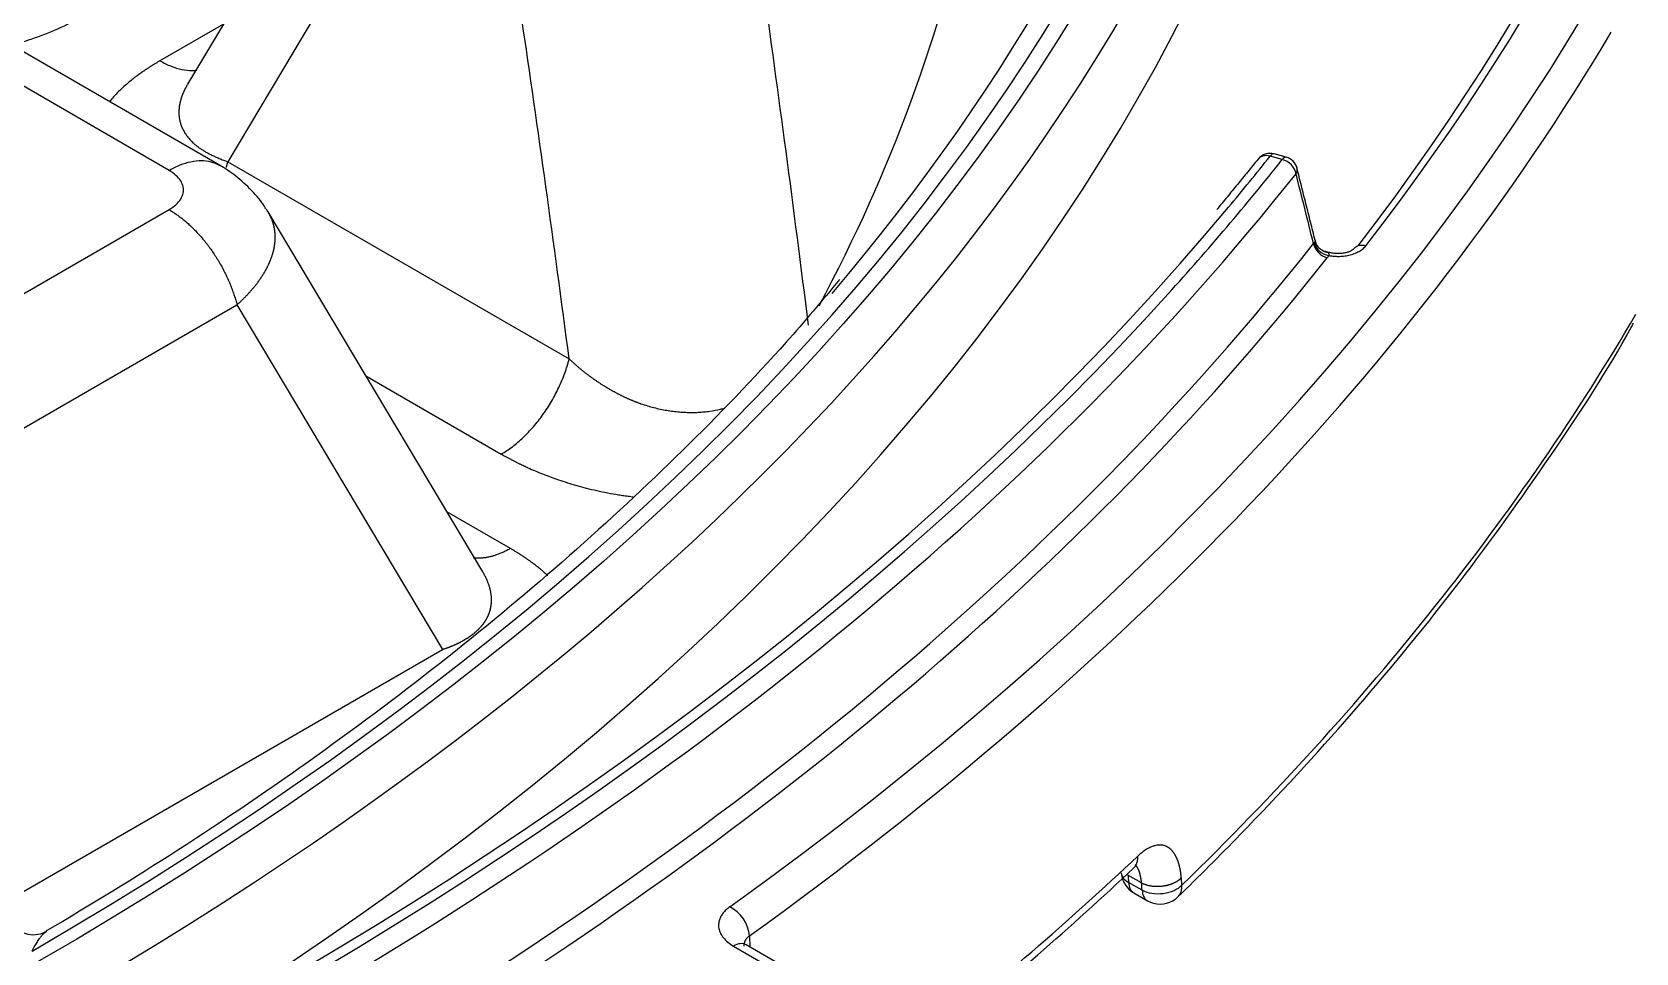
# Model space of a CAD drawing. Header units: millimetres. Extents: x -1286 to 291, y 5350 to 5880.
# Drawn here: x -702.78 to -671.07, y 5581.82 to 5600.02 of the extents above; entities that cross this region are included whole.
import ezdxf

# ---------------------------------------------------------------- set-up
doc = ezdxf.new("R2010")
doc.units = ezdxf.units.MM
doc.layers.add('粗实线层', color=7, linetype='Continuous', lineweight=35)

msp = doc.modelspace()

# ---------------------------------------------------------------- linework, layer by layer
at = {"layer": '粗实线层', "lineweight": 25}
for p, q in [((-695.464, 5606.108, 2078.952), (-699.707, 5598.992, 2078.952)), ((-694.848, 5604.271, 2078.952), (-698.911, 5597.459, 2078.952)), ((-698.998, 5600.181, 2078.952), (-700.255, 5599.455, 2078.952)), ((-700.076, 5597.288, 2078.952), (-704.468, 5599.824, 2078.952)), ((-699.001, 5597.347, 2078.952), (-703.534, 5599.964, 2078.952)), ((-677.982, 5597.549, 2078.952), (-678.224, 5597.614, 2078.952)), ((-698.911, 5597.459, 2078.952), (-692.162, 5593.562, 2078.952)), ((-678.061, 5597.504, 2078.952), (-678.303, 5597.569, 2078.952)), ((-704.468, 5593.976, 2078.952), (-700.076, 5596.512, 2078.952)), ((-693.872, 5589.349, 2078.952), (-698.117, 5596.466, 2078.952)), ((-677.133, 5595.666, 2078.952), (-677.211, 5595.687, 2078.952)), ((-703.125, 5592.094, 2078.952), (-698.732, 5594.63, 2078.952)), ((-698.732, 5594.63, 2078.952), (-694.669, 5587.817, 2078.952)), ((-696.184, 5593.226, 2078.952), (-693.506, 5591.679, 2078.952)), ((-693.325, 5589.813, 2078.952), (-694.582, 5590.539, 2078.952)), ((-703.124, 5582.935, 2078.952), (-694.669, 5587.817, 2078.952)), ((-680.844, 5583.202, 2078.952), (-681.112, 5583.357, 2078.952)), ((-680.832, 5583.057, 2078.952), (-681.1, 5583.212, 2078.952)), ((-680.996, 5583.003, 2078.952), (-680.728, 5582.848, 2078.952)), ((-680.046, 5583.157, 2078.952), (-680.057, 5583.302, 2078.952)), ((-688.597, 5582.157, 2078.952), (-688.587, 5581.933, 2078.952)), ((-688.915, 5581.952, 2078.952), (-681.796, 5577.842, 2078.952)), ((-681.544, 5577.867, 2078.952), (-688.664, 5581.977, 2078.952))]:
    msp.add_line(p, q, dxfattribs=at)
for centre, radius, start, end in [((-678.303, 5597.323, 2078.952), 0.301, 74.9319, 141.5298), ((-678.061, 5597.257, 2078.952), 0.301, 14.1424, 74.9319), ((-680.745, 5583.438, 2078.952), 0.502, 184.6361, 240), ((-680.477, 5583.283, 2078.952), 0.502, 240, 300), ((-680.477, 5583.283, 2078.952), 0.502, 300, 314.207)]:
    msp.add_arc(centre, radius, start, end, dxfattribs=at)
for centre, major_axis, ratio, start_param, end_param in [((-768.103, 5619.466, 2078.952), (101.531, 0), 0.57735, 5.605815, 8.437063), ((-768.103, 5619.233, 2078.952), (-100.141, 0), 0.57735, 2.724204, 3.887194), ((-768.103, 5619.466, 2078.952), (-100.442, 0), 0.57735, 2.72115, 3.785475), ((-763.839, 5617.004, 2078.952), (-86.224, 0), 0.57735, 2.357601, 3.925584), ((-763.839, 5616.564, 2078.952), (-85.581, 0), 0.57735, 2.686616, 3.253022), ((-763.839, 5614.543, 2078.952), (-87.342, 0), 0.57735, 2.365166, 3.178643), ((-763.839, 5616.499, 2078.952), (-87.216, 0), 0.57735, 0.222033, 2.916833), ((-763.839, 5608.264, 2078.952), (-80.184, 0), 0.57735, 2.842202, 3.023301), ((-768.103, 5619.077, 2078.952), (102.032, 0), 0.57735, 5.605815, 5.953798), ((-678.303, 5597.323, 2078.952), (0.236, -0.188), 0.74213, 2.103591, 3.142592), ((-678.303, 5597.323, 2078.952), (-0.078, -0.291), 0.345066, 3.141581, 3.804147), ((-768.103, 5621.353, 2078.952), (-99.066, 0), 0.57735, 2.659729, 2.711466), ((-768.103, 5621.353, 2078.952), (98.799, 0), 0.57735, 5.833534, 5.853075), ((-678.061, 5597.257, 2078.952), (-0.078, -0.291), 0.345066, 3.141581, 3.804147), ((-678.061, 5597.257, 2078.952), (-0.236, 0.188), 0.742124, 3.814035, 5.2452), ((-678.061, 5597.257, 2078.952), (-0.292, -0.074), 0.632458, 2.572344, 3.141619), ((-768.103, 5621.142, 2078.952), (-99.365, 0), 0.57735, 2.000923, 2.711466), ((-768.103, 5621.353, 2078.952), (98.799, 0), 0.57735, 5.142499, 5.833534), ((-768.103, 5619.678, 2078.952), (-99.617, 0), 0.57735, 1.998081, 2.714308), ((-677.171, 5595.807, 2078.952), (-0.237, 0.187), 0.743089, 0.669799, 2.100897), ((-677.142, 5595.851, 2078.952), (-0.267, 0.14), 0.781703, 0.546716, 1.958573), ((-676.409, 5595.55, 2078.952), (-0.238, 0.185), 0.745387, 5.235899, 6.163971), ((-768.103, 5619.466, 2078.952), (-99.915, 0), 0.57735, 2.387742, 2.714308), ((-677.212, 5595.375, 2078.952), (0.078, 0.291), 0.345066, 6.283176, 6.538115), ((-768.103, 5621.353, 2078.952), (-99.066, 0), 0.57735, 2.000923, 2.659729), ((-768.103, 5613.333, 2078.952), (102.401, 0), 0.57735, 5.747517, 5.958034), ((-768.103, 5614.646, 2078.952), (102.317, 0), 0.57735, 5.656405, 5.732402), ((-680.745, 5583.438, 2078.952), (0.501, 0.041), 0.58284, 3.17756, 3.878972), ((-680.745, 5583.438, 2078.952), (0.251, 0.435), 0.57735, 2.408554, 3.141604), ((-680.477, 5583.283, 2078.952), (-0.501, -0.041), 0.582817, 0.73736, 2.560015), ((-680.477, 5583.283, 2078.952), (-0.251, -0.435), 0.57735, 5.550147, 6.283197), ((-680.477, 5583.283, 2078.952), (0.35, -0.36), 0.702128, 6.28316, 6.960777), ((-688.988, 5582.317, 2078.952), (0.293, -0.408), 0.636233, 0.777584, 2.296022), ((-688.915, 5581.542, 2078.952), (0.251, 0.435), 0.57735, 6.283185, 7.068583)]:
    msp.add_ellipse(centre, major_axis=major_axis, ratio=ratio, start_param=start_param, end_param=end_param, dxfattribs=at)
msp.add_ellipse((-763.839, 5617.004, 2078.952), major_axis=(-86.564, 0), ratio=0.57735, dxfattribs=at)
for points, knots in [([(-687.43, 5594.227, 2078.952), (-687.575, 5595.386, 2078.952), (-687.871, 5597.68, 2078.952), (-688.331, 5601.038, 2078.952), (-688.648, 5603.229, 2078.952), (-688.81, 5604.313, 2078.952)], [0, 0, 0, 0, 0.333334, 0.666669, 1, 1, 1, 1]), ([(-701.781, 5600.336, 2078.952), (-702.102, 5600.15, 2078.952), (-702.566, 5599.946, 2078.952), (-703.066, 5599.795, 2078.952), (-703.197, 5599.76, 2078.952)], [0, 0, 0, 0, 0.742494, 1, 1, 1, 1]), ([(-700.255, 5599.455, 2078.952), (-700.264, 5599.45, 2078.952), (-700.281, 5599.44, 2078.952), (-700.306, 5599.425, 2078.952), (-700.331, 5599.411, 2078.952), (-700.355, 5599.396, 2078.952), (-700.378, 5599.382, 2078.952), (-700.4, 5599.368, 2078.952), (-700.422, 5599.355, 2078.952), (-700.442, 5599.341, 2078.952), (-700.462, 5599.328, 2078.952), (-700.482, 5599.316, 2078.952), (-700.5, 5599.303, 2078.952), (-700.518, 5599.291, 2078.952), (-700.536, 5599.28, 2078.952), (-700.552, 5599.269, 2078.952), (-700.568, 5599.258, 2078.952), (-700.583, 5599.247, 2078.952), (-700.598, 5599.237, 2078.952), (-700.612, 5599.227, 2078.952), (-700.625, 5599.218, 2078.952), (-700.657, 5599.195, 2078.952), (-700.71, 5599.157, 2078.952), (-700.788, 5599.097, 2078.952), (-700.876, 5599.026, 2078.952), (-700.974, 5598.941, 2078.952), (-701.075, 5598.846, 2078.952), (-701.171, 5598.745, 2078.952), (-701.229, 5598.677, 2078.952), (-701.256, 5598.644, 2078.952)], [0, 0, 0, 0, 0.021449, 0.042388, 0.062815, 0.082731, 0.102135, 0.121027, 0.139407, 0.157273, 0.174627, 0.191467, 0.207794, 0.223607, 0.238906, 0.253692, 0.267963, 0.28172, 0.294962, 0.30769, 0.319903, 0.331602, 0.393399, 0.467919, 0.555186, 0.65522, 0.77393, 0.891029, 1, 1, 1, 1]), ([(-700.255, 5599.455, 2078.952), (-700.182, 5599.413, 2078.952), (-700.108, 5599.377, 2078.952), (-699.963, 5599.32, 2078.952), (-699.892, 5599.298, 2078.952), (-699.752, 5599.269, 2078.952), (-699.684, 5599.261, 2078.952), (-699.587, 5599.262, 2078.952), (-699.557, 5599.263, 2078.952), (-699.527, 5599.267, 2078.952)], [0, 0, 0, 0, 0.287925, 0.287925, 0.57585, 0.57585, 0.863775, 0.863775, 1, 1, 1, 1]), ([(-699.71, 5598.988, 2078.952), (-699.712, 5598.985, 2078.952), (-699.716, 5598.977, 2078.952), (-699.724, 5598.964, 2078.952), (-699.732, 5598.95, 2078.952), (-699.74, 5598.936, 2078.952), (-699.747, 5598.922, 2078.952), (-699.755, 5598.908, 2078.952), (-699.762, 5598.894, 2078.952), (-699.769, 5598.88, 2078.952), (-699.776, 5598.866, 2078.952), (-699.782, 5598.851, 2078.952), (-699.789, 5598.838, 2078.952), (-699.795, 5598.824, 2078.952), (-699.801, 5598.81, 2078.952), (-699.806, 5598.796, 2078.952), (-699.812, 5598.782, 2078.952), (-699.817, 5598.768, 2078.952), (-699.822, 5598.754, 2078.952), (-699.827, 5598.741, 2078.952), (-699.832, 5598.727, 2078.952), (-699.836, 5598.713, 2078.952), (-699.84, 5598.7, 2078.952), (-699.844, 5598.686, 2078.952), (-699.848, 5598.672, 2078.952), (-699.852, 5598.659, 2078.952), (-699.855, 5598.645, 2078.952), (-699.858, 5598.632, 2078.952), (-699.861, 5598.619, 2078.952), (-699.864, 5598.605, 2078.952), (-699.866, 5598.592, 2078.952), (-699.869, 5598.579, 2078.952), (-699.871, 5598.566, 2078.952), (-699.873, 5598.552, 2078.952), (-699.875, 5598.539, 2078.952), (-699.876, 5598.526, 2078.952), (-699.877, 5598.513, 2078.952), (-699.878, 5598.5, 2078.952), (-699.879, 5598.487, 2078.952), (-699.88, 5598.475, 2078.952), (-699.88, 5598.462, 2078.952), (-699.881, 5598.449, 2078.952), (-699.881, 5598.417, 2078.952), (-699.878, 5598.365, 2078.952), (-699.868, 5598.294, 2078.952), (-699.852, 5598.225, 2078.952), (-699.828, 5598.157, 2078.952), (-699.798, 5598.091, 2078.952), (-699.761, 5598.026, 2078.952), (-699.718, 5597.962, 2078.952), (-699.668, 5597.901, 2078.952), (-699.625, 5597.856, 2078.952), (-699.593, 5597.826, 2078.952), (-699.574, 5597.809, 2078.952), (-699.555, 5597.793, 2078.952), (-699.535, 5597.777, 2078.952), (-699.513, 5597.76, 2078.952), (-699.49, 5597.743, 2078.952), (-699.467, 5597.727, 2078.952), (-699.442, 5597.71, 2078.952), (-699.416, 5597.693, 2078.952), (-699.388, 5597.677, 2078.952), (-699.36, 5597.66, 2078.952), (-699.33, 5597.643, 2078.952), (-699.299, 5597.626, 2078.952), (-699.266, 5597.609, 2078.952), (-699.233, 5597.592, 2078.952), (-699.197, 5597.575, 2078.952), (-699.161, 5597.559, 2078.952), (-699.123, 5597.542, 2078.952), (-699.084, 5597.525, 2078.952), (-699.043, 5597.508, 2078.952), (-699, 5597.492, 2078.952), (-698.956, 5597.475, 2078.952), (-698.926, 5597.464, 2078.952), (-698.911, 5597.459, 2078.952)], [0, 0, 0, 0, 0.004763, 0.012015, 0.019249, 0.026468, 0.03367, 0.040856, 0.048027, 0.055183, 0.062323, 0.069449, 0.07656, 0.083656, 0.090738, 0.097806, 0.10486, 0.111901, 0.118929, 0.125943, 0.132945, 0.139934, 0.14691, 0.153875, 0.160828, 0.167769, 0.174698, 0.181617, 0.188525, 0.195422, 0.202309, 0.209185, 0.216052, 0.222909, 0.229757, 0.236595, 0.243425, 0.250246, 0.257059, 0.263864, 0.270661, 0.27745, 0.284232, 0.322869, 0.361725, 0.400842, 0.440264, 0.480035, 0.520194, 0.560781, 0.601837, 0.643398, 0.655217, 0.667363, 0.679836, 0.692639, 0.705773, 0.719239, 0.733039, 0.747174, 0.761644, 0.776452, 0.791598, 0.807083, 0.822907, 0.839073, 0.855579, 0.872428, 0.88962, 0.907155, 0.925034, 0.943257, 0.961826, 0.98074, 1, 1, 1, 1]), ([(-700.076, 5597.288, 2078.952), (-700.003, 5597.33, 2078.952), (-699.929, 5597.366, 2078.952), (-699.784, 5597.424, 2078.952), (-699.713, 5597.446, 2078.952), (-699.573, 5597.475, 2078.952), (-699.505, 5597.482, 2078.952), (-699.374, 5597.482, 2078.952), (-699.311, 5597.474, 2078.952), (-699.191, 5597.445, 2078.952), (-699.135, 5597.423, 2078.952), (-699.077, 5597.391, 2078.952), (-699.071, 5597.388, 2078.952), (-699.066, 5597.384, 2078.952)], [0, 0, 0, 0, 0.195838, 0.195838, 0.391677, 0.391677, 0.587515, 0.587515, 0.783354, 0.783354, 0.979192, 0.979192, 1, 1, 1, 1]), ([(-698.163, 5596.531, 2078.952), (-698.169, 5596.542, 2078.952), (-698.241, 5596.672, 2078.952), (-698.437, 5596.894, 2078.952), (-698.742, 5597.178, 2078.952), (-698.971, 5597.33, 2078.952), (-699.089, 5597.398, 2078.952)], [0, 0, 0, 0, 0.030831, 0.365963, 0.689677, 1, 1, 1, 1]), ([(-698.732, 5594.63, 2078.952), (-698.726, 5594.635, 2078.952), (-698.715, 5594.646, 2078.952), (-698.697, 5594.662, 2078.952), (-698.68, 5594.678, 2078.952), (-698.663, 5594.694, 2078.952), (-698.646, 5594.71, 2078.952), (-698.63, 5594.726, 2078.952), (-698.613, 5594.742, 2078.952), (-698.597, 5594.759, 2078.952), (-698.581, 5594.775, 2078.952), (-698.565, 5594.791, 2078.952), (-698.549, 5594.808, 2078.952), (-698.533, 5594.824, 2078.952), (-698.518, 5594.841, 2078.952), (-698.503, 5594.857, 2078.952), (-698.487, 5594.874, 2078.952), (-698.473, 5594.89, 2078.952), (-698.458, 5594.907, 2078.952), (-698.443, 5594.923, 2078.952), (-698.429, 5594.94, 2078.952), (-698.415, 5594.957, 2078.952), (-698.401, 5594.973, 2078.952), (-698.388, 5594.99, 2078.952), (-698.374, 5595.007, 2078.952), (-698.361, 5595.023, 2078.952), (-698.348, 5595.04, 2078.952), (-698.335, 5595.057, 2078.952), (-698.322, 5595.074, 2078.952), (-698.31, 5595.091, 2078.952), (-698.298, 5595.107, 2078.952), (-698.286, 5595.124, 2078.952), (-698.274, 5595.141, 2078.952), (-698.262, 5595.158, 2078.952), (-698.251, 5595.175, 2078.952), (-698.24, 5595.192, 2078.952), (-698.229, 5595.209, 2078.952), (-698.218, 5595.225, 2078.952), (-698.207, 5595.242, 2078.952), (-698.197, 5595.259, 2078.952), (-698.187, 5595.276, 2078.952), (-698.177, 5595.293, 2078.952), (-698.167, 5595.31, 2078.952), (-698.158, 5595.327, 2078.952), (-698.149, 5595.344, 2078.952), (-698.14, 5595.361, 2078.952), (-698.131, 5595.378, 2078.952), (-698.123, 5595.395, 2078.952), (-698.114, 5595.412, 2078.952), (-698.106, 5595.429, 2078.952), (-698.099, 5595.445, 2078.952), (-698.091, 5595.462, 2078.952), (-698.084, 5595.479, 2078.952), (-698.076, 5595.496, 2078.952), (-698.07, 5595.513, 2078.952), (-698.063, 5595.53, 2078.952), (-698.057, 5595.547, 2078.952), (-698.05, 5595.563, 2078.952), (-698.044, 5595.58, 2078.952), (-698.039, 5595.597, 2078.952), (-698.033, 5595.614, 2078.952), (-698.028, 5595.631, 2078.952), (-698.023, 5595.647, 2078.952), (-698.018, 5595.664, 2078.952), (-698.014, 5595.681, 2078.952), (-698.01, 5595.697, 2078.952), (-698.006, 5595.714, 2078.952), (-698.002, 5595.73, 2078.952), (-697.999, 5595.747, 2078.952), (-697.995, 5595.764, 2078.952), (-697.992, 5595.78, 2078.952), (-697.99, 5595.796, 2078.952), (-697.987, 5595.813, 2078.952), (-697.985, 5595.829, 2078.952), (-697.983, 5595.846, 2078.952), (-697.981, 5595.862, 2078.952), (-697.98, 5595.878, 2078.952), (-697.978, 5595.894, 2078.952), (-697.977, 5595.91, 2078.952), (-697.977, 5595.927, 2078.952), (-697.976, 5595.943, 2078.952), (-697.976, 5595.959, 2078.952), (-697.976, 5595.975, 2078.952), (-697.976, 5595.99, 2078.952), (-697.977, 5596.006, 2078.952), (-697.977, 5596.022, 2078.952), (-697.978, 5596.038, 2078.952), (-697.98, 5596.054, 2078.952), (-697.981, 5596.069, 2078.952), (-697.983, 5596.085, 2078.952), (-697.985, 5596.1, 2078.952), (-697.987, 5596.116, 2078.952), (-697.99, 5596.131, 2078.952), (-697.992, 5596.146, 2078.952), (-697.995, 5596.161, 2078.952), (-697.999, 5596.177, 2078.952), (-698.002, 5596.192, 2078.952), (-698.006, 5596.207, 2078.952), (-698.01, 5596.222, 2078.952), (-698.014, 5596.236, 2078.952), (-698.019, 5596.251, 2078.952), (-698.023, 5596.266, 2078.952), (-698.028, 5596.28, 2078.952), (-698.033, 5596.295, 2078.952), (-698.039, 5596.309, 2078.952), (-698.045, 5596.324, 2078.952), (-698.051, 5596.338, 2078.952), (-698.057, 5596.352, 2078.952), (-698.063, 5596.366, 2078.952), (-698.07, 5596.38, 2078.952), (-698.077, 5596.394, 2078.952), (-698.084, 5596.408, 2078.952), (-698.091, 5596.421, 2078.952), (-698.099, 5596.435, 2078.952), (-698.106, 5596.449, 2078.952), (-698.114, 5596.462, 2078.952), (-698.123, 5596.475, 2078.952), (-698.131, 5596.488, 2078.952), (-698.14, 5596.502, 2078.952), (-698.148, 5596.513, 2078.952), (-698.153, 5596.521, 2078.952), (-698.155, 5596.524, 2078.952)], [0, 0, 0, 0, 0.008369, 0.016738, 0.025109, 0.03348, 0.041852, 0.050226, 0.0586, 0.066975, 0.075351, 0.083727, 0.092105, 0.100484, 0.108863, 0.117244, 0.125626, 0.13401, 0.142395, 0.150781, 0.159168, 0.167556, 0.175946, 0.184336, 0.192728, 0.201121, 0.209515, 0.217909, 0.226305, 0.234702, 0.2431, 0.251499, 0.259899, 0.268301, 0.276703, 0.285107, 0.293513, 0.301919, 0.310328, 0.318738, 0.32715, 0.335564, 0.34398, 0.352399, 0.360819, 0.369242, 0.377667, 0.386093, 0.394522, 0.402952, 0.411384, 0.419817, 0.428251, 0.436687, 0.445124, 0.453563, 0.462002, 0.470443, 0.478884, 0.487327, 0.49577, 0.504215, 0.51266, 0.521106, 0.529553, 0.538001, 0.54645, 0.5549, 0.563351, 0.571803, 0.580256, 0.588709, 0.597164, 0.605619, 0.614075, 0.622531, 0.630988, 0.639445, 0.647902, 0.65636, 0.664817, 0.673275, 0.681733, 0.69019, 0.698648, 0.707105, 0.715562, 0.724018, 0.732474, 0.740929, 0.749384, 0.757838, 0.766291, 0.774744, 0.783195, 0.791646, 0.800096, 0.808545, 0.816993, 0.825441, 0.833888, 0.842333, 0.850778, 0.859222, 0.867665, 0.876107, 0.884548, 0.892988, 0.901427, 0.909864, 0.9183, 0.926734, 0.935167, 0.943598, 0.952028, 0.960455, 0.968881, 0.977304, 0.985726, 0.994145, 1, 1, 1, 1]), ([(-677.427, 5595.862, 2078.952), (-677.427, 5595.863, 2078.952), (-677.425, 5595.865, 2078.952), (-677.424, 5595.867, 2078.952), (-677.422, 5595.869, 2078.952), (-677.42, 5595.872, 2078.952), (-677.419, 5595.874, 2078.952), (-677.417, 5595.875, 2078.952), (-677.415, 5595.877, 2078.952), (-677.414, 5595.879, 2078.952), (-677.413, 5595.88, 2078.952), (-677.412, 5595.881, 2078.952), (-677.41, 5595.882, 2078.952), (-677.409, 5595.883, 2078.952), (-677.408, 5595.884, 2078.952), (-677.407, 5595.884, 2078.952), (-677.407, 5595.885, 2078.952), (-677.406, 5595.885, 2078.952), (-677.405, 5595.885, 2078.952), (-677.405, 5595.885, 2078.952), (-677.405, 5595.884, 2078.952), (-677.404, 5595.884, 2078.952)], [0, 0, 0, 0, 0.043102, 0.087116, 0.132077, 0.17802, 0.224974, 0.272965, 0.32202, 0.37216, 0.423407, 0.475777, 0.529289, 0.583957, 0.639795, 0.696814, 0.755027, 0.814444, 0.875072, 0.936922, 1, 1, 1, 1]), ([(-677.404, 5595.884, 2078.952), (-677.404, 5595.884, 2078.952), (-677.404, 5595.884, 2078.952), (-677.404, 5595.883, 2078.952), (-677.404, 5595.882, 2078.952), (-677.404, 5595.881, 2078.952), (-677.404, 5595.879, 2078.952), (-677.405, 5595.878, 2078.952), (-677.405, 5595.876, 2078.952), (-677.406, 5595.875, 2078.952), (-677.406, 5595.873, 2078.952), (-677.407, 5595.871, 2078.952), (-677.408, 5595.87, 2078.952), (-677.408, 5595.868, 2078.952), (-677.409, 5595.866, 2078.952), (-677.41, 5595.865, 2078.952), (-677.41, 5595.865, 2078.952)], [0, 0, 0, 0, 0.085478, 0.168871, 0.250215, 0.329548, 0.406905, 0.482324, 0.555843, 0.627498, 0.697326, 0.765363, 0.831732, 0.896844, 0.960724, 1, 1, 1, 1]), ([(-677.161, 5595.663, 2078.952), (-677.188, 5595.667, 2078.952), (-677.215, 5595.675, 2078.952), (-677.268, 5595.699, 2078.952), (-677.293, 5595.716, 2078.952), (-677.338, 5595.755, 2078.952), (-677.357, 5595.779, 2078.952), (-677.387, 5595.83, 2078.952), (-677.398, 5595.857, 2078.952), (-677.404, 5595.884, 2078.952)], [0, 0, 0, 0, 0.25, 0.25, 0.5, 0.5, 0.75, 0.75, 1, 1, 1, 1]), ([(-677.161, 5595.663, 2078.952), (-677.168, 5595.669, 2078.952), (-677.184, 5595.678, 2078.952), (-677.206, 5595.686, 2078.952), (-677.218, 5595.689, 2078.952)], [0, 0, 0, 0, 0.52147, 1, 1, 1, 1]), ([(-676.628, 5595.757, 2078.952), (-676.643, 5595.735, 2078.952), (-676.679, 5595.705, 2078.952), (-676.752, 5595.673, 2078.952), (-676.819, 5595.655, 2078.952), (-676.895, 5595.644, 2078.952), (-676.976, 5595.642, 2078.952), (-677.059, 5595.649, 2078.952), (-677.111, 5595.66, 2078.952), (-677.137, 5595.667, 2078.952)], [0, 0, 0, 0, 0.238541, 0.361458, 0.486219, 0.612647, 0.740559, 0.869753, 1, 1, 1, 1]), ([(-677.142, 5595.605, 2078.952), (-677.136, 5595.617, 2078.952), (-677.134, 5595.628, 2078.952), (-677.14, 5595.647, 2078.952), (-677.148, 5595.655, 2078.952), (-677.161, 5595.663, 2078.952)], [0, 0, 0, 0, 0.5, 0.5, 1, 1, 1, 1]), ([(-686.82, 5595.128, 2078.952), (-687.157, 5594.712, 2078.952), (-688.127, 5593.568, 2078.952), (-689.895, 5591.742, 2078.952), (-692.126, 5589.661, 2078.952), (-694.54, 5587.647, 2078.952), (-697.125, 5585.703, 2078.952), (-699.779, 5583.898, 2078.952), (-701.617, 5582.768, 2078.952), (-702.51, 5582.245, 2078.952)], [0, 0, 0, 0, 0.087384, 0.242249, 0.397044, 0.551789, 0.706502, 0.861197, 1, 1, 1, 1]), ([(-680.127, 5582.923, 2078.952), (-679.707, 5583.331, 2078.952), (-678.515, 5584.523, 2078.952), (-676.662, 5586.535, 2078.952), (-674.647, 5588.979, 2078.952), (-672.847, 5591.479, 2078.952), (-671.677, 5593.244, 2078.952), (-671.162, 5594.185, 2078.952), (-671.118, 5594.265, 2078.952)], [0, 0, 0, 0, 0.11409, 0.330633, 0.54715, 0.763597, 0.979954, 1, 1, 1, 1]), ([(-693.506, 5591.679, 2078.952), (-693.433, 5591.722, 2078.952), (-693.359, 5591.771, 2078.952), (-693.214, 5591.881, 2078.952), (-693.143, 5591.942, 2078.952), (-693.003, 5592.074, 2078.952), (-692.935, 5592.145, 2078.952), (-692.803, 5592.297, 2078.952), (-692.74, 5592.377, 2078.952), (-692.621, 5592.545, 2078.952), (-692.565, 5592.632, 2078.952), (-692.46, 5592.811, 2078.952), (-692.411, 5592.903, 2078.952), (-692.323, 5593.089, 2078.952), (-692.284, 5593.184, 2078.952), (-692.215, 5593.373, 2078.952), (-692.186, 5593.468, 2078.952), (-692.162, 5593.562, 2078.952)], [0, 0, 0, 0, 0.125, 0.125, 0.25, 0.25, 0.375, 0.375, 0.5, 0.5, 0.625, 0.625, 0.75, 0.75, 0.875, 0.875, 1, 1, 1, 1]), ([(-692.162, 5593.562, 2078.952), (-692.155, 5593.555, 2078.952), (-692.141, 5593.542, 2078.952), (-692.119, 5593.521, 2078.952), (-692.097, 5593.501, 2078.952), (-692.076, 5593.481, 2078.952), (-692.054, 5593.462, 2078.952), (-692.032, 5593.442, 2078.952), (-692.01, 5593.423, 2078.952), (-691.988, 5593.404, 2078.952), (-691.966, 5593.385, 2078.952), (-691.944, 5593.367, 2078.952), (-691.922, 5593.348, 2078.952), (-691.899, 5593.33, 2078.952), (-691.877, 5593.312, 2078.952), (-691.855, 5593.295, 2078.952), (-691.832, 5593.277, 2078.952), (-691.81, 5593.26, 2078.952), (-691.788, 5593.243, 2078.952), (-691.765, 5593.227, 2078.952), (-691.743, 5593.21, 2078.952), (-691.72, 5593.194, 2078.952), (-691.698, 5593.178, 2078.952), (-691.676, 5593.162, 2078.952), (-691.653, 5593.146, 2078.952), (-691.631, 5593.131, 2078.952), (-691.608, 5593.116, 2078.952), (-691.586, 5593.101, 2078.952), (-691.563, 5593.086, 2078.952), (-691.541, 5593.071, 2078.952), (-691.519, 5593.057, 2078.952), (-691.496, 5593.043, 2078.952), (-691.474, 5593.029, 2078.952), (-691.452, 5593.015, 2078.952), (-691.43, 5593.002, 2078.952), (-691.408, 5592.989, 2078.952), (-691.385, 5592.976, 2078.952), (-691.363, 5592.963, 2078.952), (-691.341, 5592.95, 2078.952), (-691.319, 5592.938, 2078.952), (-691.297, 5592.926, 2078.952), (-691.276, 5592.914, 2078.952), (-691.254, 5592.902, 2078.952), (-691.232, 5592.89, 2078.952), (-691.211, 5592.879, 2078.952), (-691.189, 5592.868, 2078.952), (-691.168, 5592.857, 2078.952), (-691.146, 5592.846, 2078.952), (-691.125, 5592.836, 2078.952), (-691.104, 5592.825, 2078.952), (-691.083, 5592.815, 2078.952), (-691.062, 5592.806, 2078.952), (-691.041, 5592.796, 2078.952), (-691.02, 5592.786, 2078.952), (-691, 5592.777, 2078.952), (-690.979, 5592.768, 2078.952), (-690.959, 5592.759, 2078.952), (-690.939, 5592.751, 2078.952), (-690.918, 5592.742, 2078.952), (-690.898, 5592.734, 2078.952), (-690.879, 5592.726, 2078.952), (-690.859, 5592.718, 2078.952), (-690.839, 5592.71, 2078.952), (-690.82, 5592.703, 2078.952), (-690.8, 5592.696, 2078.952), (-690.781, 5592.689, 2078.952), (-690.762, 5592.682, 2078.952), (-690.708, 5592.663, 2078.952), (-690.617, 5592.634, 2078.952), (-690.49, 5592.598, 2078.952), (-690.362, 5592.569, 2078.952), (-690.235, 5592.544, 2078.952), (-690.109, 5592.526, 2078.952), (-689.983, 5592.512, 2078.952), (-689.859, 5592.504, 2078.952), (-689.736, 5592.502, 2078.952), (-689.615, 5592.505, 2078.952), (-689.496, 5592.513, 2078.952), (-689.346, 5592.531, 2078.952), (-689.209, 5592.556, 2078.952), (-689.113, 5592.58, 2078.952), (-689.085, 5592.588, 2078.952)], [0, 0, 0, 0, 0.009623, 0.019196, 0.028722, 0.038197, 0.047624, 0.057, 0.066326, 0.075602, 0.084826, 0.094, 0.103122, 0.112191, 0.121209, 0.130174, 0.139086, 0.147945, 0.15675, 0.165501, 0.174198, 0.18284, 0.191427, 0.199959, 0.208435, 0.216855, 0.225218, 0.233526, 0.241776, 0.249969, 0.258104, 0.266181, 0.2742, 0.28216, 0.290062, 0.297904, 0.305687, 0.31341, 0.321073, 0.328676, 0.336218, 0.3437, 0.35112, 0.358478, 0.365775, 0.37301, 0.380183, 0.387293, 0.394341, 0.401325, 0.408247, 0.415105, 0.4219, 0.428631, 0.435297, 0.4419, 0.448439, 0.454912, 0.461322, 0.467666, 0.473945, 0.480159, 0.486308, 0.492392, 0.49841, 0.504362, 0.510249, 0.51607, 0.554693, 0.592725, 0.630186, 0.667097, 0.703479, 0.739357, 0.774757, 0.809707, 0.844239, 0.878388, 0.912189, 0.974462, 1, 1, 1, 1]), ([(-693.506, 5591.679, 2078.952), (-693.497, 5591.674, 2078.952), (-693.479, 5591.664, 2078.952), (-693.451, 5591.648, 2078.952), (-693.424, 5591.633, 2078.952), (-693.398, 5591.618, 2078.952), (-693.371, 5591.604, 2078.952), (-693.345, 5591.59, 2078.952), (-693.32, 5591.576, 2078.952), (-693.294, 5591.563, 2078.952), (-693.269, 5591.55, 2078.952), (-693.244, 5591.537, 2078.952), (-693.22, 5591.525, 2078.952), (-693.196, 5591.513, 2078.952), (-693.172, 5591.501, 2078.952), (-693.149, 5591.49, 2078.952), (-693.126, 5591.479, 2078.952), (-693.104, 5591.468, 2078.952), (-693.082, 5591.458, 2078.952), (-693.06, 5591.448, 2078.952), (-693.039, 5591.438, 2078.952), (-693.018, 5591.428, 2078.952), (-692.998, 5591.419, 2078.952), (-692.937, 5591.391, 2078.952), (-692.837, 5591.347, 2078.952), (-692.694, 5591.289, 2078.952), (-692.554, 5591.235, 2078.952), (-692.404, 5591.182, 2078.952), (-692.241, 5591.127, 2078.952), (-692.06, 5591.072, 2078.952), (-691.87, 5591.019, 2078.952), (-691.669, 5590.969, 2078.952), (-691.457, 5590.923, 2078.952), (-691.277, 5590.89, 2078.952), (-691.132, 5590.867, 2078.952), (-691.025, 5590.851, 2078.952), (-690.945, 5590.841, 2078.952), (-690.902, 5590.835, 2078.952), (-690.895, 5590.834, 2078.952)], [0, 0, 0, 0, 0.01279, 0.02537, 0.037738, 0.049896, 0.061843, 0.073578, 0.085101, 0.096412, 0.107511, 0.118398, 0.129072, 0.139534, 0.149783, 0.159819, 0.169642, 0.179252, 0.188649, 0.197832, 0.206802, 0.215559, 0.224102, 0.232431, 0.291637, 0.349079, 0.404742, 0.458611, 0.523551, 0.590814, 0.660436, 0.732465, 0.806903, 0.883714, 0.919571, 0.95598, 0.992947, 1, 1, 1, 1]), ([(-692.587, 5589.276, 2078.952), (-692.592, 5589.28, 2078.952), (-692.608, 5589.295, 2078.952), (-692.636, 5589.32, 2078.952), (-692.673, 5589.353, 2078.952), (-692.71, 5589.385, 2078.952), (-692.749, 5589.418, 2078.952), (-692.788, 5589.45, 2078.952), (-692.828, 5589.481, 2078.952), (-692.869, 5589.513, 2078.952), (-692.911, 5589.544, 2078.952), (-692.954, 5589.575, 2078.952), (-692.997, 5589.606, 2078.952), (-693.042, 5589.636, 2078.952), (-693.087, 5589.667, 2078.952), (-693.133, 5589.697, 2078.952), (-693.18, 5589.726, 2078.952), (-693.228, 5589.756, 2078.952), (-693.276, 5589.785, 2078.952), (-693.309, 5589.804, 2078.952), (-693.325, 5589.813, 2078.952)], [0, 0, 0, 0, 0.020291, 0.076654, 0.13318, 0.189868, 0.246718, 0.303727, 0.360892, 0.418213, 0.475689, 0.533321, 0.59111, 0.649056, 0.70716, 0.76542, 0.823835, 0.882405, 0.941127, 1, 1, 1, 1]), ([(-694.669, 5587.817, 2078.952), (-694.663, 5587.819, 2078.952), (-694.649, 5587.823, 2078.952), (-694.629, 5587.83, 2078.952), (-694.609, 5587.837, 2078.952), (-694.59, 5587.844, 2078.952), (-694.57, 5587.851, 2078.952), (-694.551, 5587.858, 2078.952), (-694.532, 5587.865, 2078.952), (-694.514, 5587.872, 2078.952), (-694.495, 5587.88, 2078.952), (-694.477, 5587.887, 2078.952), (-694.459, 5587.895, 2078.952), (-694.441, 5587.903, 2078.952), (-694.423, 5587.91, 2078.952), (-694.405, 5587.918, 2078.952), (-694.388, 5587.926, 2078.952), (-694.371, 5587.934, 2078.952), (-694.354, 5587.942, 2078.952), (-694.338, 5587.951, 2078.952), (-694.321, 5587.959, 2078.952), (-694.305, 5587.967, 2078.952), (-694.289, 5587.976, 2078.952), (-694.273, 5587.984, 2078.952), (-694.258, 5587.993, 2078.952), (-694.242, 5588.002, 2078.952), (-694.227, 5588.011, 2078.952), (-694.212, 5588.02, 2078.952), (-694.197, 5588.029, 2078.952), (-694.183, 5588.038, 2078.952), (-694.169, 5588.047, 2078.952), (-694.155, 5588.056, 2078.952), (-694.141, 5588.065, 2078.952), (-694.127, 5588.075, 2078.952), (-694.114, 5588.084, 2078.952), (-694.1, 5588.094, 2078.952), (-694.087, 5588.103, 2078.952), (-694.075, 5588.113, 2078.952), (-694.062, 5588.123, 2078.952), (-694.05, 5588.133, 2078.952), (-694.037, 5588.142, 2078.952), (-694.026, 5588.152, 2078.952), (-694.014, 5588.162, 2078.952), (-694.002, 5588.172, 2078.952), (-693.991, 5588.183, 2078.952), (-693.98, 5588.193, 2078.952), (-693.969, 5588.203, 2078.952), (-693.959, 5588.213, 2078.952), (-693.948, 5588.224, 2078.952), (-693.938, 5588.234, 2078.952), (-693.928, 5588.245, 2078.952), (-693.918, 5588.255, 2078.952), (-693.909, 5588.266, 2078.952), (-693.899, 5588.277, 2078.952), (-693.89, 5588.288, 2078.952), (-693.881, 5588.298, 2078.952), (-693.873, 5588.309, 2078.952), (-693.864, 5588.32, 2078.952), (-693.856, 5588.331, 2078.952), (-693.848, 5588.342, 2078.952), (-693.84, 5588.353, 2078.952), (-693.832, 5588.364, 2078.952), (-693.825, 5588.376, 2078.952), (-693.818, 5588.387, 2078.952), (-693.811, 5588.398, 2078.952), (-693.804, 5588.409, 2078.952), (-693.797, 5588.421, 2078.952), (-693.791, 5588.432, 2078.952), (-693.785, 5588.444, 2078.952), (-693.779, 5588.455, 2078.952), (-693.773, 5588.467, 2078.952), (-693.768, 5588.478, 2078.952), (-693.762, 5588.49, 2078.952), (-693.757, 5588.502, 2078.952), (-693.753, 5588.514, 2078.952), (-693.748, 5588.525, 2078.952), (-693.743, 5588.537, 2078.952), (-693.739, 5588.549, 2078.952), (-693.735, 5588.561, 2078.952), (-693.731, 5588.573, 2078.952), (-693.728, 5588.585, 2078.952), (-693.724, 5588.597, 2078.952), (-693.721, 5588.609, 2078.952), (-693.718, 5588.621, 2078.952), (-693.716, 5588.633, 2078.952), (-693.713, 5588.645, 2078.952), (-693.711, 5588.658, 2078.952), (-693.708, 5588.67, 2078.952), (-693.707, 5588.682, 2078.952), (-693.705, 5588.694, 2078.952), (-693.703, 5588.707, 2078.952), (-693.702, 5588.719, 2078.952), (-693.701, 5588.732, 2078.952), (-693.7, 5588.744, 2078.952), (-693.699, 5588.757, 2078.952), (-693.699, 5588.769, 2078.952), (-693.698, 5588.782, 2078.952), (-693.698, 5588.799, 2078.952), (-693.699, 5588.821, 2078.952), (-693.7, 5588.847, 2078.952), (-693.702, 5588.874, 2078.952), (-693.705, 5588.901, 2078.952), (-693.709, 5588.929, 2078.952), (-693.714, 5588.956, 2078.952), (-693.72, 5588.984, 2078.952), (-693.727, 5589.012, 2078.952), (-693.734, 5589.04, 2078.952), (-693.743, 5589.068, 2078.952), (-693.752, 5589.097, 2078.952), (-693.763, 5589.125, 2078.952), (-693.774, 5589.154, 2078.952), (-693.786, 5589.183, 2078.952), (-693.799, 5589.212, 2078.952), (-693.813, 5589.242, 2078.952), (-693.828, 5589.271, 2078.952), (-693.844, 5589.301, 2078.952), (-693.858, 5589.325, 2078.952), (-693.867, 5589.34, 2078.952), (-693.87, 5589.345, 2078.952)], [0, 0, 0, 0, 0.008493, 0.016959, 0.025398, 0.033811, 0.042197, 0.050557, 0.058891, 0.067199, 0.075482, 0.083738, 0.091969, 0.100174, 0.108355, 0.11651, 0.12464, 0.132745, 0.140826, 0.148882, 0.156914, 0.164921, 0.172905, 0.180865, 0.188801, 0.196713, 0.204602, 0.212468, 0.22031, 0.22813, 0.235927, 0.243702, 0.251454, 0.259184, 0.266892, 0.274578, 0.282242, 0.289885, 0.297507, 0.305107, 0.312687, 0.320246, 0.327784, 0.335301, 0.342799, 0.350277, 0.357734, 0.365173, 0.372591, 0.379991, 0.387371, 0.394733, 0.402076, 0.409401, 0.416707, 0.423996, 0.431267, 0.43852, 0.445755, 0.452974, 0.460176, 0.467361, 0.474529, 0.481681, 0.488818, 0.495938, 0.503043, 0.510132, 0.517206, 0.524266, 0.53131, 0.53834, 0.545356, 0.552358, 0.559346, 0.566321, 0.573282, 0.580231, 0.587166, 0.594089, 0.601, 0.607898, 0.614785, 0.62166, 0.628524, 0.635377, 0.642219, 0.649051, 0.655872, 0.662683, 0.669484, 0.676276, 0.683058, 0.689832, 0.696596, 0.703353, 0.710101, 0.716841, 0.73091, 0.745016, 0.759161, 0.773346, 0.787575, 0.80185, 0.816172, 0.830544, 0.844969, 0.859449, 0.873985, 0.888581, 0.903237, 0.917957, 0.932743, 0.947595, 0.962518, 0.977512, 0.992579, 1, 1, 1, 1]), ([(-680.057, 5583.302, 2078.952), (-680.058, 5583.307, 2078.952), (-680.059, 5583.317, 2078.952), (-680.06, 5583.331, 2078.952), (-680.061, 5583.345, 2078.952), (-680.063, 5583.359, 2078.952), (-680.065, 5583.373, 2078.952), (-680.066, 5583.387, 2078.952), (-680.068, 5583.4, 2078.952), (-680.07, 5583.414, 2078.952), (-680.072, 5583.427, 2078.952), (-680.074, 5583.44, 2078.952), (-680.077, 5583.453, 2078.952), (-680.079, 5583.466, 2078.952), (-680.082, 5583.479, 2078.952), (-680.084, 5583.491, 2078.952), (-680.087, 5583.504, 2078.952), (-680.09, 5583.516, 2078.952), (-680.093, 5583.528, 2078.952), (-680.096, 5583.54, 2078.952), (-680.099, 5583.552, 2078.952), (-680.102, 5583.564, 2078.952), (-680.105, 5583.575, 2078.952), (-680.108, 5583.586, 2078.952), (-680.112, 5583.598, 2078.952), (-680.115, 5583.609, 2078.952), (-680.119, 5583.619, 2078.952), (-680.123, 5583.63, 2078.952), (-680.127, 5583.641, 2078.952), (-680.131, 5583.651, 2078.952), (-680.135, 5583.661, 2078.952), (-680.139, 5583.671, 2078.952), (-680.143, 5583.681, 2078.952), (-680.147, 5583.691, 2078.952), (-680.152, 5583.7, 2078.952), (-680.156, 5583.709, 2078.952), (-680.161, 5583.719, 2078.952), (-680.165, 5583.728, 2078.952), (-680.17, 5583.736, 2078.952), (-680.175, 5583.745, 2078.952), (-680.18, 5583.753, 2078.952), (-680.184, 5583.762, 2078.952), (-680.189, 5583.77, 2078.952), (-680.195, 5583.778, 2078.952), (-680.2, 5583.786, 2078.952), (-680.205, 5583.793, 2078.952), (-680.21, 5583.801, 2078.952), (-680.216, 5583.808, 2078.952), (-680.221, 5583.815, 2078.952), (-680.227, 5583.822, 2078.952), (-680.232, 5583.828, 2078.952), (-680.238, 5583.835, 2078.952), (-680.244, 5583.841, 2078.952), (-680.25, 5583.847, 2078.952), (-680.256, 5583.853, 2078.952), (-680.261, 5583.859, 2078.952), (-680.267, 5583.865, 2078.952), (-680.274, 5583.87, 2078.952), (-680.28, 5583.875, 2078.952), (-680.286, 5583.881, 2078.952), (-680.292, 5583.885, 2078.952), (-680.299, 5583.89, 2078.952), (-680.305, 5583.895, 2078.952), (-680.311, 5583.899, 2078.952), (-680.318, 5583.903, 2078.952), (-680.325, 5583.907, 2078.952), (-680.331, 5583.911, 2078.952), (-680.354, 5583.923, 2078.952), (-680.395, 5583.94, 2078.952), (-680.458, 5583.952, 2078.952), (-680.527, 5583.95, 2078.952), (-680.596, 5583.935, 2078.952), (-680.672, 5583.906, 2078.952), (-680.736, 5583.871, 2078.952), (-680.79, 5583.835, 2078.952), (-680.825, 5583.81, 2078.952), (-680.854, 5583.786, 2078.952), (-680.88, 5583.765, 2078.952), (-680.9, 5583.746, 2078.952), (-680.912, 5583.735, 2078.952), (-680.917, 5583.73, 2078.952)], [0, 0, 0, 0, 0.007677, 0.015345, 0.023005, 0.030656, 0.038299, 0.045934, 0.05356, 0.061178, 0.068788, 0.076389, 0.083982, 0.091567, 0.099144, 0.106713, 0.114273, 0.121826, 0.12937, 0.136906, 0.144435, 0.151955, 0.159468, 0.166972, 0.174469, 0.181958, 0.189439, 0.196912, 0.204378, 0.211835, 0.219284, 0.226726, 0.234159, 0.241585, 0.249002, 0.256412, 0.263813, 0.271206, 0.278591, 0.285968, 0.293337, 0.300698, 0.30805, 0.315394, 0.322731, 0.330058, 0.337378, 0.344689, 0.351993, 0.359288, 0.366574, 0.373853, 0.381123, 0.388385, 0.395639, 0.402885, 0.410123, 0.417352, 0.424573, 0.431786, 0.43899, 0.446186, 0.453373, 0.460552, 0.467723, 0.474884, 0.482038, 0.489182, 0.548243, 0.609085, 0.671706, 0.736085, 0.791819, 0.86492, 0.896913, 0.925108, 0.949511, 0.970126, 0.986955, 1, 1, 1, 1]), ([(-681.001, 5583.494, 2078.952), (-680.994, 5583.501, 2078.952), (-680.988, 5583.508, 2078.952), (-680.966, 5583.533, 2078.952), (-680.953, 5583.553, 2078.952), (-680.933, 5583.598, 2078.952), (-680.926, 5583.623, 2078.952), (-680.917, 5583.675, 2078.952), (-680.916, 5583.702, 2078.952), (-680.917, 5583.73, 2078.952)], [0, 0, 0, 0, 0.117128, 0.117128, 0.411419, 0.411419, 0.705709, 0.705709, 1, 1, 1, 1]), ([(-685.11, 5579.927, 2078.952), (-684.354, 5580.535, 2078.952), (-682.948, 5581.711, 2078.952), (-681.618, 5582.914, 2078.952), (-681.001, 5583.494, 2078.952)], [0, 0, 0, 0, 0.524022, 1, 1, 1, 1]), ([(-680.844, 5583.202, 2078.952), (-680.844, 5583.207, 2078.952), (-680.845, 5583.215, 2078.952), (-680.846, 5583.228, 2078.952), (-680.848, 5583.241, 2078.952), (-680.85, 5583.253, 2078.952), (-680.851, 5583.265, 2078.952), (-680.853, 5583.277, 2078.952), (-680.855, 5583.289, 2078.952), (-680.857, 5583.301, 2078.952), (-680.859, 5583.313, 2078.952), (-680.862, 5583.324, 2078.952), (-680.864, 5583.336, 2078.952), (-680.867, 5583.347, 2078.952), (-680.869, 5583.358, 2078.952), (-680.872, 5583.369, 2078.952), (-680.875, 5583.379, 2078.952), (-680.878, 5583.39, 2078.952), (-680.881, 5583.4, 2078.952), (-680.884, 5583.41, 2078.952), (-680.887, 5583.42, 2078.952), (-680.891, 5583.43, 2078.952), (-680.894, 5583.439, 2078.952), (-680.898, 5583.448, 2078.952), (-680.902, 5583.457, 2078.952), (-680.905, 5583.466, 2078.952), (-680.909, 5583.475, 2078.952), (-680.913, 5583.483, 2078.952), (-680.917, 5583.491, 2078.952), (-680.922, 5583.499, 2078.952), (-680.926, 5583.507, 2078.952), (-680.931, 5583.514, 2078.952), (-680.935, 5583.522, 2078.952), (-680.94, 5583.529, 2078.952), (-680.945, 5583.535, 2078.952), (-680.95, 5583.542, 2078.952), (-680.955, 5583.548, 2078.952), (-680.96, 5583.554, 2078.952), (-680.964, 5583.559, 2078.952), (-680.966, 5583.562, 2078.952), (-680.967, 5583.562, 2078.952)], [0, 0, 0, 0, 0.025874, 0.051782, 0.077723, 0.1037, 0.129713, 0.155764, 0.181853, 0.207982, 0.234151, 0.260361, 0.286614, 0.31291, 0.339251, 0.365637, 0.39207, 0.41855, 0.445078, 0.471656, 0.498284, 0.524964, 0.551696, 0.578481, 0.60532, 0.632214, 0.659165, 0.686172, 0.713237, 0.740361, 0.767545, 0.794789, 0.822095, 0.849464, 0.876895, 0.904391, 0.931952, 0.959578, 0.987272, 1, 1, 1, 1]), ([(-702.501, 5582.242, 2078.952), (-702.555, 5582.21, 2078.952), (-702.67, 5582.167, 2078.952), (-702.857, 5582.168, 2078.952), (-702.964, 5582.215, 2078.952), (-703.011, 5582.245, 2078.952)], [0, 0, 0, 0, 0.337045, 0.702018, 1, 1, 1, 1]), ([(-702.784, 5581.853, 2078.952), (-702.764, 5581.892, 2078.952), (-702.725, 5581.963, 2078.952), (-702.673, 5582.049, 2078.952), (-702.626, 5582.118, 2078.952), (-702.584, 5582.17, 2078.952), (-702.547, 5582.208, 2078.952), (-702.521, 5582.229, 2078.952), (-702.508, 5582.238, 2078.952), (-702.504, 5582.24, 2078.952)], [0, 0, 0, 0, 0.15766, 0.315319, 0.472979, 0.630638, 0.788298, 0.945958, 1, 1, 1, 1]), ([(-688.597, 5582.157, 2078.952), (-688.599, 5582.155, 2078.952), (-688.604, 5582.151, 2078.952), (-688.611, 5582.146, 2078.952), (-688.618, 5582.14, 2078.952), (-688.625, 5582.134, 2078.952), (-688.632, 5582.128, 2078.952), (-688.638, 5582.121, 2078.952), (-688.645, 5582.114, 2078.952), (-688.652, 5582.107, 2078.952), (-688.658, 5582.099, 2078.952), (-688.664, 5582.091, 2078.952), (-688.67, 5582.082, 2078.952), (-688.676, 5582.074, 2078.952), (-688.681, 5582.065, 2078.952), (-688.686, 5582.055, 2078.952), (-688.691, 5582.045, 2078.952), (-688.695, 5582.035, 2078.952), (-688.699, 5582.024, 2078.952), (-688.702, 5582.014, 2078.952), (-688.704, 5582.002, 2078.952), (-688.706, 5581.991, 2078.952), (-688.707, 5581.979, 2078.952), (-688.708, 5581.967, 2078.952), (-688.707, 5581.958, 2078.952), (-688.707, 5581.954, 2078.952), (-688.707, 5581.953, 2078.952)], [0, 0, 0, 0, 0.030487, 0.062049, 0.094704, 0.128466, 0.16335, 0.199369, 0.236535, 0.274859, 0.314351, 0.355017, 0.396863, 0.439891, 0.484102, 0.529494, 0.57606, 0.623793, 0.672681, 0.722706, 0.77385, 0.826088, 0.879393, 0.933731, 0.989065, 1, 1, 1, 1])]:
    msp.add_open_spline(points, degree=3, knots=knots, dxfattribs=at)
for points, degree in [([(-692.162, 5593.562, 2078.952), (-692.314, 5594.711, 2078.952), (-692.621, 5596.982, 2078.952), (-693.098, 5600.306, 2078.952), (-693.425, 5602.474, 2078.952), (-693.592, 5603.546, 2078.952)], 3), ([(-700.076, 5596.512, 2078.952), (-700.023, 5596.543, 2078.952), (-699.932, 5596.608, 2078.952), (-699.836, 5596.72, 2078.952), (-699.788, 5596.839, 2078.952), (-699.788, 5596.961, 2078.952), (-699.836, 5597.08, 2078.952), (-699.932, 5597.192, 2078.952), (-700.023, 5597.258, 2078.952), (-700.076, 5597.288, 2078.952)], 3), ([(-678.539, 5597.51, 2078.952), (-679.357, 5596.512, 2078.952)], 1), ([(-677.411, 5595.904, 2078.952), (-677.775, 5597.349, 2078.952)], 1), ([(-677.443, 5595.844, 2078.952), (-677.501, 5596.074, 2078.952), (-677.616, 5596.533, 2078.952), (-677.732, 5596.991, 2078.952), (-677.789, 5597.22, 2078.952)], 3), ([(-677.443, 5595.844, 2078.952), (-677.44, 5595.847, 2078.952), (-677.434, 5595.853, 2078.952), (-677.429, 5595.859, 2078.952), (-677.427, 5595.862, 2078.952)], 3), ([(-677.388, 5595.836, 2078.952), (-677.412, 5595.923, 2078.952)], 1), ([(-677.254, 5595.699, 2078.952), (-677.259, 5595.701, 2078.952), (-677.264, 5595.703, 2078.952), (-677.269, 5595.705, 2078.952)], 3), ([(-677.142, 5595.605, 2078.952), (-677.118, 5595.601, 2078.952), (-677.065, 5595.593, 2078.952), (-676.976, 5595.587, 2078.952), (-676.878, 5595.59, 2078.952), (-676.772, 5595.604, 2078.952), (-676.665, 5595.631, 2078.952), (-676.562, 5595.673, 2078.952), (-676.473, 5595.728, 2078.952), (-676.428, 5595.773, 2078.952), (-676.409, 5595.797, 2078.952)], 3), ([(-677.171, 5595.561, 2078.952), (-677.166, 5595.568, 2078.952), (-677.155, 5595.582, 2078.952), (-677.146, 5595.597, 2078.952), (-677.142, 5595.605, 2078.952)], 3), ([(-681.112, 5583.357, 2078.952), (-681.108, 5583.309, 2078.952), (-681.104, 5583.26, 2078.952), (-681.1, 5583.212, 2078.952)], 3), ([(-680.832, 5583.057, 2078.952), (-680.836, 5583.105, 2078.952), (-680.84, 5583.154, 2078.952), (-680.844, 5583.202, 2078.952)], 3), ([(-688.988, 5582.727, 2078.952), (-689.015, 5582.708, 2078.952), (-689.063, 5582.668, 2078.952), (-689.119, 5582.608, 2078.952), (-689.163, 5582.543, 2078.952), (-689.195, 5582.471, 2078.952), (-689.212, 5582.392, 2078.952), (-689.209, 5582.304, 2078.952), (-689.178, 5582.209, 2078.952), (-689.118, 5582.114, 2078.952), (-689.03, 5582.027, 2078.952), (-688.956, 5581.976, 2078.952), (-688.915, 5581.952, 2078.952)], 3)]:
    msp.add_open_spline(points, degree=degree, dxfattribs=at)
for points, weights in [([(-698.942, 5597.347, 2078.952), (-698.931, 5597.385, 2078.952), (-698.921, 5597.422, 2078.952), (-698.911, 5597.459, 2078.952)], [1.082266863, 1.08863068588, 1.09536371795, 1.10246595919]), ([(-700.076, 5596.512, 2078.952), (-699.448, 5596.15, 2078.952), (-698.937, 5595.433, 2078.952), (-698.732, 5594.63, 2078.952)], [1.10246344043, 0.965844453474, 0.965845519864, 1.1024666396]), ([(-693.325, 5589.813, 2078.952), (-693.579, 5589.667, 2078.952), (-693.829, 5589.6, 2078.952), (-694.054, 5589.625, 2078.952)], [1.10247137787, 1.04287013917, 1.00926865568, 1.00166692741])]:
    msp.add_rational_spline(points, weights, degree=3, dxfattribs=at)
msp.add_rational_spline([(-680.844, 5583.202, 2078.952), (-680.729, 5583.141, 2078.952), (-680.578, 5583.122, 2078.952), (-680.425, 5583.141, 2078.952), (-680.274, 5583.16, 2078.952), (-680.14, 5583.216, 2078.952), (-680.057, 5583.302, 2078.952)], [1.00226102436, 0.987011125493, 1.04890305872, 1.18793682404, 1.04944482355, 0.98749463823, 1.00208626809], degree=3, knots=[0, 0, 0, 0, 0.500976, 0.500976, 0.500976, 1, 1, 1, 1], dxfattribs=at)

doc.saveas('drawing.dxf')
